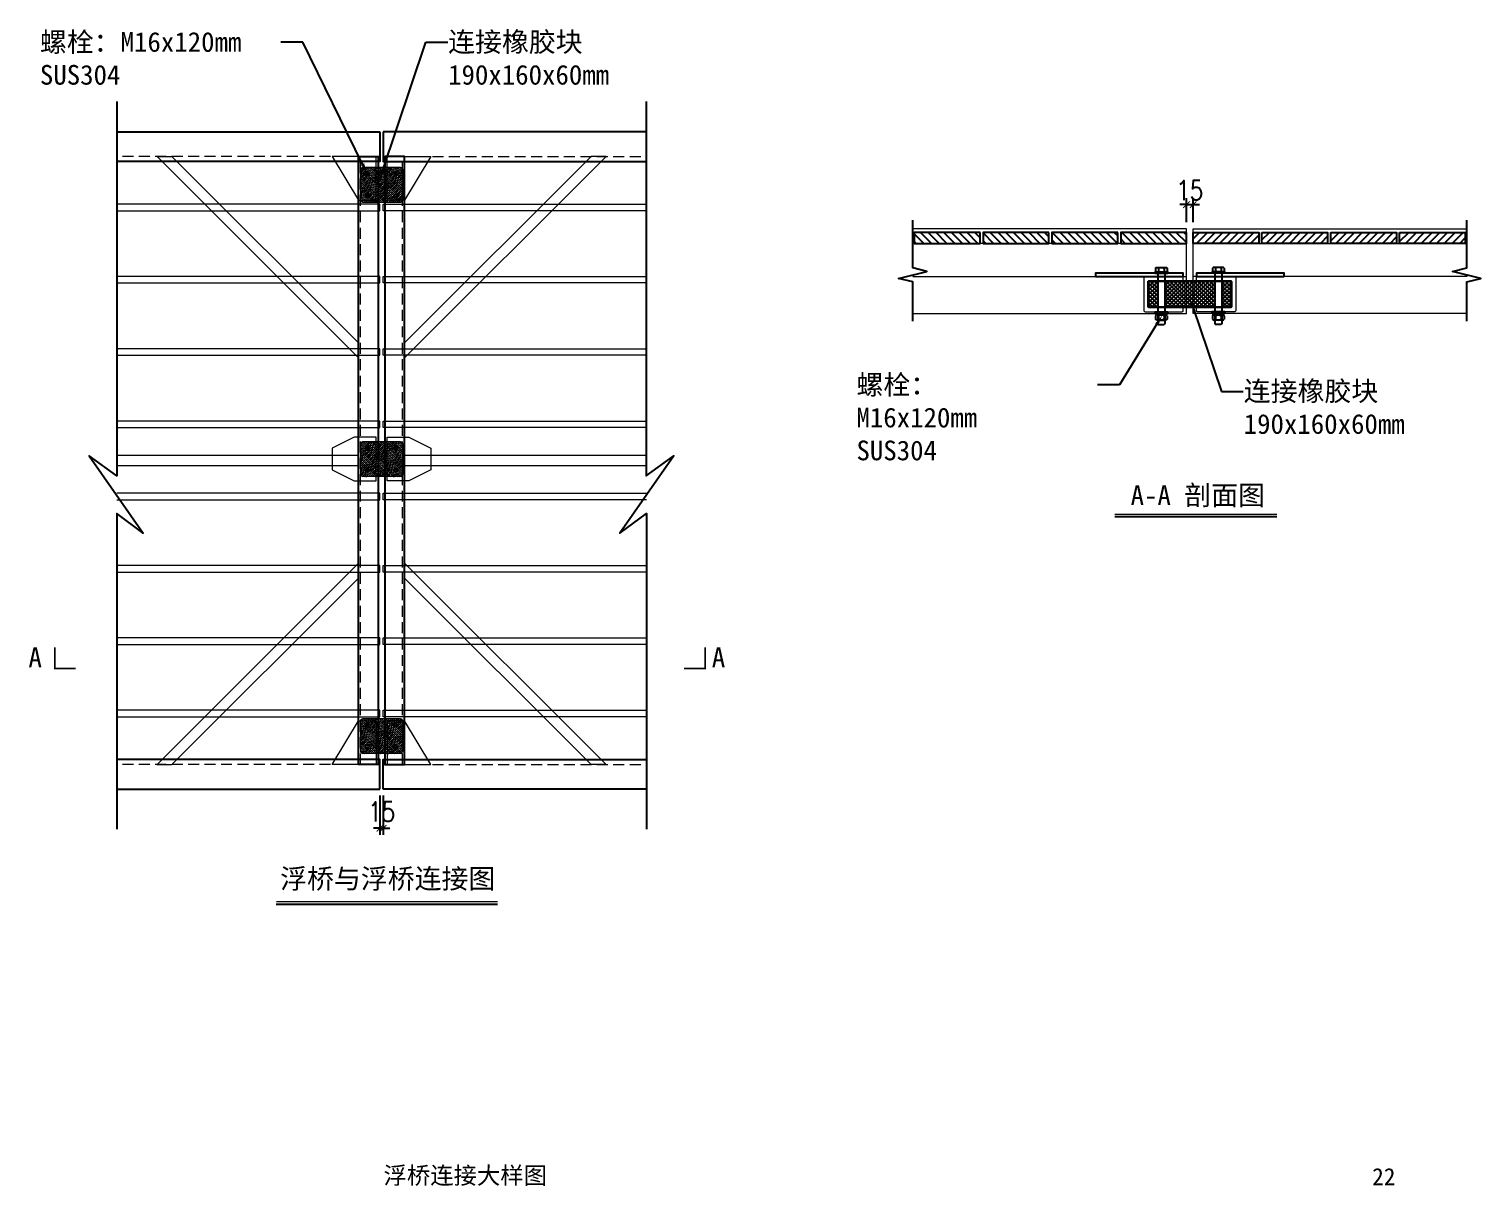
# Model space of a CAD drawing. Header units: millimetres. Extents: x 11827 to 862553, y 15071 to 134256.
# Drawn here: x 858313 to 862553, y 96429 to 99809 of the extents above; entities that cross this region are included whole.
import ezdxf
from ezdxf import colors
from ezdxf.entities.mleader import LeaderData, LeaderLine
from ezdxf.enums import TextEntityAlignment as Align
from ezdxf.math import Vec2, Vec3

# ---------------------------------------------------------------- set-up
doc = ezdxf.new("R2010")
doc.units = ezdxf.units.MM
doc.linetypes.add('CENTER', pattern=[2, 1.25, -0.25, 0.25, -0.25])
doc.linetypes.add('HIDDEN', pattern=[0.375, 0.25, -0.125])
for name, color, linetype in [('00打印图框', 255, 'Continuous'), ('hjh螺丝', 7, 'Continuous'), ('hjh连接橡胶块', 150, 'Continuous'), ('HR-dimension', 9, 'Continuous'), ('标注', 9, 'Continuous'), ('连接端梁', 130, 'Continuous'), ('铺板', 42, 'Continuous')]:
    doc.layers.add(name, color=color, linetype=linetype)
for name, color, linetype, lineweight in [('加强板', 140, 'Continuous', 18), ('图框', 7, 'Continuous', 13), ('文本', 3, 'Continuous', 13), ('橡胶块', 30, 'Continuous', 9), ('虚线', 8, 'Continuous', 0), ('铝型材', 7, 'Continuous', 13), ('铝斜撑', 241, 'Continuous', 9), ('铝龙骨', 7, 'Continuous', 9)]:
    doc.layers.add(name, color=color, linetype=linetype, lineweight=lineweight)
doc.styles.add('Arial', font='')
doc.styles.add('HZTXT', font='txtw.shx', dxfattribs={"width": 0.8, "bigfont": 'hztxtw.shx'})
doc.styles.add('宋体', font='')
doc.styles.get('Arial').set_extended_font_data('STXihei')
doc.styles.get('宋体').set_extended_font_data('SimSun')
doc.dimstyles.new('DIM-30', dxfattribs={"dimscale": 30, "dimtxt": 3, "dimasz": 1, "dimexe": 1, "dimexo": 1, "dimgap": 1, "dimtad": 1, "dimdec": 1, "dimdsep": 46, "dimtxsty": 'HZTXT', "dimblk": 'ARCHTICK', "dimcen": 0, "dimdle": 1, "dimclrd": 8, "dimclre": 8, "dimclrt": 2, "dimadec": 1, "dimazin": 0, "dimtfac": 1, "dimtdec": 1, "dimtix": 1, "dimtmove": 2, "dimatfit": 3, "dimldrblk": 'ARCHTICK', "dimfxl": 15, "dimtolj": 1, "dimtzin": 0, "dimarcsym": 1})
pattern_1 = [(135, (-150147.14, -546133.318), (-17.6776695, -17.6776695), [])]

# ---------------------------------------------------------------- blocks, each defined once
blk = doc.blocks.new('连接加强板')
at = {"layer": '加强板', "color": 5}
blk.add_lwpolyline([(-194915.5, -558.8), (-194915.5, -358.8), (-195115.5, -478.8), (-195115.5, -558.8)], close=True, dxfattribs=at)
for centre in [(-195095.5, -518.8), (-194995.5, -518.8)]:
    blk.add_circle(centre, 9, dxfattribs=at)
blk = doc.blocks.new('加强板2')
at = {"layer": '加强板'}
blk.add_lwpolyline([(-1925888, 5795952.8), (-1925788, 5795952.8), (-1925688, 5795902.8), (-1925688, 5795802.8), (-1925788, 5795752.8), (-1925888, 5795752.8), (-1925888, 5795952.8)], dxfattribs=at)
for centre in [(-1925848, 5795902.8), (-1925848, 5795802.8)]:
    blk.add_circle(centre, 9, dxfattribs=at)
blk = doc.blocks.new('_ArchTick')
at = {"color": 0, "linetype": 'ByBlock', "lineweight": 100, "const_width": 0.15}
blk.add_lwpolyline([(-0.5, -0.5), (0.5, 0.5)], dxfattribs=at)
blk = doc.blocks.new('*D1211')
at = {"color": 8, "lineweight": -2, "transparency": 16777216}
for p, q in [((3415022.5, -534585.3), (3414992.5, -534585.3)), ((3415022.5, -534665.9), (3415022.5, -534555.3)), ((3415022.5, -534585.3), (3415052.5, -534585.3)), ((3415052.5, -534665.9), (3415052.5, -534555.3)), ((3415052.5, -534585.3), (3415082.5, -534585.3))]:
    blk.add_line(p, q, dxfattribs=at)
at = {"layer": 'Defpoints', "color": 0, "transparency": 16777216}
for p in [(3415052.5, -534585.3), (3415022.5, -534695.9), (3415052.5, -534695.9)]:
    blk.add_point(p, dxfattribs=at)
at = {"color": 8, "lineweight": -2, "transparency": 16777216, "xscale": 30, "yscale": 30, "zscale": 30}
blk.add_blockref('_ArchTick', (3415022.5, -534585.3), dxfattribs=at)
at = {"color": 8, "lineweight": -2, "transparency": 16777216, "xscale": 30, "yscale": 30, "zscale": 30, "rotation": 180}
blk.add_blockref('_ArchTick', (3415052.5, -534585.3), dxfattribs=at)
at = {"color": 2, "transparency": 16777216, "insert": (3415037.5, -534519.9), "char_height": 90, "attachment_point": 5, "style": 'HZTXT'}
blk.add_mtext('\\A1;15', dxfattribs=at)
blk = doc.blocks.new('*U1203')
at = {"layer": '铝龙骨', "color": 252}
blk.add_lwpolyline([(-600.4, -15), (600.4, -15), (600.4, 15), (-600.4, 15)], dxfattribs=at)
blk = doc.blocks.new('*U1204')
at = {"color": 0, "linetype": 'ByBlock', "lineweight": -2, "transparency": 16777216}
for p in [(0, 2310), (0, 1980), (0, 1650), (0, 1320), (0, 990), (0, 660), (0, 330), (0, 0)]:
    blk.add_blockref('*U1203', p, dxfattribs=at)
blk = doc.blocks.new('*U1205')
at = {"layer": '铝龙骨', "color": 252}
blk.add_lwpolyline([(-600.4, -15), (600.4, -15), (600.4, 15), (-600.4, 15)], dxfattribs=at)
blk = doc.blocks.new('*U1206')
at = {"color": 0, "linetype": 'ByBlock', "lineweight": -2, "transparency": 16777216}
for p in [(0, 2310), (0, 1980), (0, 1650), (0, 1320), (0, 990), (0, 660), (0, 330), (0, 0)]:
    blk.add_blockref('*U1205', p, dxfattribs=at)
blk = doc.blocks.new('橡胶块')
h = blk.add_hatch()
h.set_pattern_fill('ANSI36', color=2, scale=2)
h.paths.add_polyline_path([(0, 70, 0.41421356), (-10, 80), (-180, 80, 0.41421356), (-190, 70), (-190, -70, 0.41421356), (-180, -80), (-10, -80, 0.41421356), (0, -70)])
h.paths.add_polyline_path([(-166.93, 50, -1), (-153.07, 50, -1)], flags=16)
h.paths.add_polyline_path([(-153.07, -50, -1), (-166.93, -50, -1)], flags=16)
h.paths.add_polyline_path([(-36.93, 50, -1), (-23.07, 50, -1)], flags=16)
h.paths.add_polyline_path([(-23.07, -50, -1), (-36.93, -50, -1)], flags=16)
at = {"layer": '橡胶块', "color": 1, "linetype": 'CENTER', "ltscale": 0.36}
for p, q in [((-167.623, 50), (-152.377, 50)), ((-160, 42.377), (-160, 57.623)), ((-22.377, 50), (-37.623, 50)), ((-30, 42.377), (-30, 57.623)), ((-167.623, -50), (-152.377, -50)), ((-160, -42.377), (-160, -57.623)), ((-22.377, -50), (-37.623, -50)), ((-30, -42.377), (-30, -57.623))]:
    blk.add_line(p, q, dxfattribs=at)
at = {"layer": '橡胶块', "color": 2}
blk.add_lwpolyline([(0, 70), (0, -70, -0.41421356), (-10, -80), (-180, -80, -0.41421356), (-190, -70), (-190, 70, -0.41421356), (-180, 80), (-10, 80, -0.41421356)], format="xyb", close=True, dxfattribs=at)
at = {"layer": '橡胶块', "color": 5}
for centre in [(-160, 50), (-30, 50), (-160, -50), (-30, -50)]:
    blk.add_circle(centre, 6.93, dxfattribs=at)
blk = doc.blocks.new('*D1201')
at = {"color": 8, "lineweight": -2, "transparency": 16777216}
for p, q in [((3411342, -537282.9), (3411342, -537461.4)), ((3411357, -537282.9), (3411357, -537461.4)), ((3411342, -537431.4), (3411312, -537431.4)), ((3411342, -537431.4), (3411357, -537431.4)), ((3411357, -537431.4), (3411387, -537431.4))]:
    blk.add_line(p, q, dxfattribs=at)
at = {"layer": 'Defpoints', "color": 0, "transparency": 16777216}
for p in [(3411342, -537252.9, 0), (3411357, -537252.9, 0), (3411357, -537431.4)]:
    blk.add_point(p, dxfattribs=at)
at = {"color": 8, "lineweight": -2, "transparency": 16777216, "xscale": 30, "yscale": 30, "zscale": 30}
blk.add_blockref('_ArchTick', (3411342, -537431.4), dxfattribs=at)
at = {"color": 8, "lineweight": -2, "transparency": 16777216, "xscale": 30, "yscale": 30, "zscale": 30, "rotation": 180}
blk.add_blockref('_ArchTick', (3411357, -537431.4), dxfattribs=at)
at = {"color": 2, "transparency": 16777216, "insert": (3411349.5, -537356.4), "char_height": 90, "attachment_point": 5, "style": 'HZTXT'}
blk.add_mtext('\\A1;15', dxfattribs=at)
blk = doc.blocks.new('m161')
at = {"layer": 'hjh螺丝'}
for points in [[(2, 13.1, 0.611769), (2, 6.5, 0.611769)], [(2, 6.6, 0.305859), (2, -6.5, 0.305859)], [(110.1, 6.5, -0.61177), (110.1, 13.1, -0.61177)], [(110.1, -6.5, -0.305858), (110.1, 6.6, -0.305858)], [(118.1, 6.5, 0.61177), (118.1, 13.1, 0.61177)], [(118.1, -6.5, 0.305858), (118.1, 6.6, 0.305858)], [(2, -6.5, 0.611769), (2, -13.1, 0.611769)], [(110.1, -13.1, -0.61177), (110.1, -6.5, -0.61177)], [(118.1, -13.1, 0.61177), (118.1, -6.5, 0.61177)]]:
    blk.add_lwpolyline(points, format="xyb", dxfattribs=at)
for points in [[(0, 9.8), (0, -9.8)], [(2, 13.1), (10, 13.1)], [(2, 6.5), (10, 6.5)], [(10, 15), (10, -15)], [(10, 15), (13, 15)], [(10, 13.1), (10, -13.1)], [(13, 15), (13, -15)], [(13, 8), (128.5, 8)], [(101, 15), (104, 15)], [(101, 15), (101, -15)], [(104, 15), (104, -15)], [(104, 12.1), (108.1, 12.1)], [(104, 0), (108.1, 4.1)], [(104, -4.1), (108.1, 0)], [(108.1, 9.8), (108.1, -9.8)], [(110.1, 13.1), (118.1, 13.1)], [(110.1, 6.5), (118.1, 6.5)], [(120.1, 9.8), (120.1, -9.8)], [(128.5, 8), (130, 6.5)], [(130, 6.5), (130, -6.5)], [(2, -6.5), (10, -6.5)], [(2, -13.1), (10, -13.1)], [(10, -15), (13, -15)], [(13, -8), (128.5, -8)], [(101, -15), (104, -15)], [(104, -12.1), (108.1, -12.1)], [(110.1, -6.5), (118.1, -6.5)], [(110.1, -13.1), (118.1, -13.1)], [(128.5, -8), (130, -6.5)]]:
    blk.add_lwpolyline(points, dxfattribs=at)
blk.add_lwpolyline([(108.1, 12.1), (104, 12.1), (104, -12.1), (108.1, -12.1)], close=True, dxfattribs=at)
blk = doc.blocks.new('llk')
at = {"layer": 'hjh连接橡胶块'}
h = blk.add_hatch(dxfattribs=at)
h.set_pattern_fill('ANSI37', color=256, scale=2)
h.paths.add_polyline_path([(-74, 60), (-93, 60, 0.414214), (-95, 58), (-95, 2, 0.414214), (-93, 0), (-74, 0)])
h.paths.add_polyline_path([(56, 60), (-56, 60), (-56, 0), (56, 0)])
h.paths.add_polyline_path([(95, 58, 0.414214), (93, 60), (74, 60), (74, 0), (93, 0, 0.414214), (95, 2)])
blk.add_lwpolyline([(-93, 60), (93, 60, -0.414214), (95, 58), (95, 2, -0.414214), (93, 0), (-93, 0, -0.414214), (-95, 2), (-95, 58, -0.414214)], format="xyb", close=True, dxfattribs=at)
for points in [[(-74, 60), (-74, 0)], [(-56, 60), (-56, 0)], [(56, 60), (56, 0)], [(74, 60), (74, 0)]]:
    blk.add_lwpolyline(points, dxfattribs=at)
blk = doc.blocks.new('*U1207')
at = {"layer": '铺板'}
h = blk.add_hatch(dxfattribs=at)
h.set_pattern_fill('ANSI31', color=234, scale=200, angle=90, style=0)
h.set_pattern_definition(pattern_1)
h.paths.add_polyline_path([(150, 25), (-150, 25), (-150, -25), (150, -25)])
at = {"layer": '铺板', "color": 234, "elevation": 0}
blk.add_lwpolyline([(150, 25), (-150, 25), (-150, -25), (150, -25)], close=True, dxfattribs=at)
blk = doc.blocks.new('*U1208')
at = {"color": 0, "linetype": 'ByBlock', "lineweight": -2, "transparency": 16777216}
for p in [(0, 0), (314, 0), (628, 0), (942, 0)]:
    blk.add_blockref('*U1207', p, dxfattribs=at)
blk = doc.blocks.new('*U1209')
at = {"layer": '铺板'}
h = blk.add_hatch(dxfattribs=at)
h.set_pattern_fill('ANSI31', color=234, scale=200, angle=90, style=0)
h.set_pattern_definition(pattern_1)
h.paths.add_polyline_path([(150, 25), (-150, 25), (-150, -25), (150, -25)])
at = {"layer": '铺板', "color": 234, "elevation": 0}
blk.add_lwpolyline([(150, 25), (-150, 25), (-150, -25), (150, -25)], close=True, dxfattribs=at)
blk = doc.blocks.new('*U1210')
at = {"color": 0, "linetype": 'ByBlock', "lineweight": -2, "transparency": 16777216}
for p in [(0, 0), (314, 0), (628, 0), (942, 0)]:
    blk.add_blockref('*U1209', p, dxfattribs=at)
blk = doc.blocks.new('njsnjf')
for p, q in [((3414694.75, -536009.42), (3415435.18, -536009.42)), ((3410868.94, -537777.9), (3411878.74, -537777.9))]:
    blk.add_line(p, q)
at = {"color": 7, "elevation": 0}
for points in [[(3410141.97, -534114.5), (3410141.97, -535822.33), (3410015.75, -535731.91), (3410262.26, -536085.05), (3410141.15, -535995.25), (3410141.15, -537435.88)], [(3412556.97, -534114.5), (3412556.97, -535822.33), (3412683.19, -535731.91), (3412436.68, -536085.05), (3412557.79, -535995.25), (3412557.79, -537435.88)]]:
    blk.add_lwpolyline(points, dxfattribs=at)
at = {"color": 3, "elevation": 0}
for points in [[(3411341.97, -534252.91), (3411341.97, -534387.91), (3410141.97, -534387.91)], [(3410141.97, -534252.91), (3411341.97, -534252.91)], [(3411356.97, -534252.91), (3411356.97, -534387.91), (3412556.97, -534387.91)], [(3412556.97, -534252.91), (3411356.97, -534252.91)], [(3411341.97, -537252.91), (3411341.97, -537117.91), (3410141.15, -537117.91)], [(3411356.97, -537252.91), (3411356.97, -537117.91), (3412557.79, -537117.91)], [(3410141.15, -537252.91), (3411341.97, -537252.91)], [(3412557.79, -537252.91), (3411356.97, -537252.91)]]:
    blk.add_lwpolyline(points, dxfattribs=at)
at = {"color": 8, "elevation": 0}
for points in [[(3413773.5, -535116.96), (3413773.5, -534938.29), (3413708.87, -534922.13), (3413838.12, -534889.82), (3413773.5, -534873.67), (3413773.5, -534656.14)], [(3416301.5, -535116.96), (3416301.5, -534938.29), (3416366.13, -534922.13), (3416236.88, -534889.82), (3416301.5, -534873.67), (3416301.5, -534656.14)]]:
    blk.add_lwpolyline(points, dxfattribs=at)
at = {"elevation": 0}
for points in [[(3415007.5, -534913.87), (3415007.5, -534897.87), (3414967.5, -534897.87), (3414607.5, -534897.87), (3414607.5, -534913.87), (3415007.5, -534913.87)], [(3415467.5, -534913.87), (3415467.5, -534897.87), (3415427.5, -534897.87), (3415067.5, -534897.87), (3415067.5, -534913.87), (3415467.5, -534913.87)]]:
    blk.add_lwpolyline(points, dxfattribs=at)
at = {"const_width": 5.4}
for points in [[(3414694.75, -535998.62), (3415435.18, -535998.62)], [(3410868.94, -537767.1), (3411878.74, -537767.1)]]:
    blk.add_lwpolyline(points, dxfattribs=at)
at = {"const_width": 7.68, "elevation": 0}
for points in [[(3409858.12, -536606.18), (3409858.12, -536702.18), (3409954.12, -536702.18)], [(3412825.81, -536606.18), (3412825.81, -536702.18), (3412729.81, -536702.18)]]:
    blk.add_lwpolyline(points, dxfattribs=at)
at = {"layer": '图框', "color": 8, "elevation": 0}
for points in [[(3413773.5, -534938.29), (3413773.5, -535081.91), (3415022.5, -535081.91), (3415022.5, -534695.87), (3413773.5, -534695.87), (3413773.5, -534873.67)], [(3416301.5, -534938.29), (3416301.5, -535081.91), (3415052.5, -535081.91), (3415052.5, -534695.87), (3416301.5, -534695.87), (3416301.5, -534873.67)], [(3413773.5, -534905.98), (3413773.5, -534913.87), (3415022.5, -534913.87), (3415022.5, -534761.87), (3413773.5, -534761.87), (3413773.5, -534873.67)], [(3416301.5, -534905.98), (3416301.5, -534913.87), (3415052.5, -534913.87), (3415052.5, -534761.87), (3416301.5, -534761.87), (3416301.5, -534873.67)]]:
    blk.add_lwpolyline(points, dxfattribs=at)
at = {"layer": '虚线', "color": 1, "linetype": 'HIDDEN', "ltscale": 200}
for p, q in [((3411341.97, -534364.91, 0), (3410141.97, -534364.91, 0)), ((3411253.47, -537140.91, 0), (3411253.47, -534364.91, 0)), ((3411356.97, -534364.91, 0), (3412556.97, -534364.91, 0)), ((3411445.47, -537140.91, 0), (3411445.47, -534364.91, 0)), ((3411341.97, -537140.91, 0), (3410141.15, -537140.91, 0)), ((3411356.97, -537140.91, 0), (3412557.79, -537140.91, 0))]:
    blk.add_line(p, q, dxfattribs=at)
at = {"layer": '连接端梁', "elevation": 0}
for points in [[(3411334.47, -534364.91), (3411334.47, -537140.91), (3411244.47, -537140.91), (3411244.47, -534364.91)], [(3411364.47, -534364.91), (3411364.47, -537140.91), (3411454.47, -537140.91), (3411454.47, -534364.91)]]:
    blk.add_lwpolyline(points, close=True, dxfattribs=at)
at = {"layer": '铝型材', "color": 230, "linetype": 'ByBlock', "elevation": 0}
for points in [[(3414909.29, -534913.98), (3414907.92, -534914.82, -0.2816376), (3414907.08, -534914.82), (3414905.71, -534913.98, 0.1164338), (3414905.26, -534913.87), (3414833.5, -534913.87, 0.4142136), (3414827.5, -534919.87), (3414827.5, -535067.87, 0.4142136), (3414833.5, -535073.87), (3414905.26, -535073.87, 0.1164338), (3414905.71, -535073.77), (3414907.08, -535072.93, -0.2816376), (3414907.92, -535072.93), (3414909.29, -535073.77, 0.1164338), (3414909.74, -535073.87), (3415002.5, -535073.87, 0.4142136), (3415007.5, -535068.87), (3415007.5, -535058.87, 0.4142136), (3415002.5, -535053.87), (3414847.5, -535053.87, -0.4142136), (3414845.5, -535051.87), (3414845.5, -534935.87, -0.4142136), (3414847.5, -534933.87), (3415002.5, -534933.87, 0.4142136), (3415007.5, -534928.87), (3415007.5, -534918.87, 0.4142136), (3415002.5, -534913.87), (3414909.74, -534913.87, 0.1164338)], [(3415165.71, -534913.98), (3415167.08, -534914.82, 0.2816376), (3415167.92, -534914.82), (3415169.29, -534913.98, -0.1164338), (3415169.74, -534913.87), (3415241.5, -534913.87, -0.4142136), (3415247.5, -534919.87), (3415247.5, -535067.87, -0.4142136), (3415241.5, -535073.87), (3415169.74, -535073.87, -0.1164338), (3415169.29, -535073.77), (3415167.92, -535072.93, 0.2816376), (3415167.08, -535072.93), (3415165.71, -535073.77, -0.1164338), (3415165.26, -535073.87), (3415072.5, -535073.87, -0.4142136), (3415067.5, -535068.87), (3415067.5, -535058.87, -0.4142136), (3415072.5, -535053.87), (3415227.5, -535053.87, 0.4142136), (3415229.5, -535051.87), (3415229.5, -534935.87, 0.4142136), (3415227.5, -534933.87), (3415072.5, -534933.87, -0.4142136), (3415067.5, -534928.87), (3415067.5, -534918.87, -0.4142136), (3415072.5, -534913.87), (3415165.26, -534913.87, -0.1164338)]]:
    blk.add_lwpolyline(points, format="xyb", close=True, dxfattribs=at)
at = {"layer": '铝斜撑', "color": 252}
for points, elevation in [([(3410393.08, -534364.91), (3411244.47, -535216.3), (3411244.47, -535284.18), (3410325.2, -534364.91)], 0), ([(3412305.86, -534364.91), (3411454.47, -535216.3), (3411454.47, -535284.18), (3412373.74, -534364.91)], 0), ([(3411244.47, -535776.91), (3410141.97, -535776.91), (3410141.97, -535728.91), (3411244.47, -535728.91)], 1675.31), ([(3412556.97, -535776.91), (3411454.47, -535776.91), (3411454.47, -535728.91), (3412556.97, -535728.91)], 0), ([(3410393.08, -537140.91), (3411244.47, -536289.52), (3411244.47, -536221.64), (3410325.2, -537140.91)], 0), ([(3412305.86, -537140.91), (3411454.47, -536289.52), (3411454.47, -536221.64), (3412373.74, -537140.91)], 0)]:
    blk.add_lwpolyline(points, close=True, dxfattribs=dict(at, elevation=elevation))
at = {"color": 2, "rotation": 90.00000000000001}
blk.add_blockref('连接加强板', (3410765.67, -339449.45, 0), dxfattribs=at)
at = {"color": 2, "xscale": -1, "rotation": 270}
blk.add_blockref('连接加强板', (3411933.27, -339449.45, 0), dxfattribs=at)
for name, p in [('*U1204', (3410741.56, -536907.91, 0)), ('*U1208', (3413930.5, -534736.87, 0))]:
    blk.add_blockref(name, p)
at = {"xscale": -1}
for name, p in [('*U1206', (3411957.38, -536907.91, 0)), ('*U1210', (3416144.5, -534736.87, 0))]:
    blk.add_blockref(name, p, dxfattribs=at)
at = {"color": 2, "xscale": -1}
blk.add_blockref('加强板2', (1485436.44, -6331599.25), dxfattribs=at)
at = {"color": 2}
blk.add_blockref('加强板2', (5337262.49, -6331599.25), dxfattribs=at)
at = {"layer": 'hjh螺丝', "yscale": 2, "zscale": 2}
for p, xscale, rotation in [((3414907.52, -534871.87, 0), -2, 90), ((3415167.48, -534871.87, 0), 2, 270)]:
    blk.add_blockref('m161', p, dxfattribs=dict(at, xscale=xscale, rotation=rotation))
at = {"layer": 'hjh连接橡胶块', "yscale": 2, "zscale": 2}
for xscale in [2, -2]:
    blk.add_blockref('llk', (3415037.5, -535053.87, 0), dxfattribs=dict(at, xscale=xscale))
at = {"layer": '加强板', "xscale": -1, "rotation": 90}
blk.add_blockref('连接加强板', (3410765.67, -732056.37, 0), dxfattribs=at)
at = {"layer": '加强板', "rotation": 270}
blk.add_blockref('连接加强板', (3411933.27, -732056.37, 0), dxfattribs=at)
at = {"layer": '橡胶块'}
for p in [(3411444.47, -534494.91, 0), (3411444.47, -535746.4), (3411444.47, -537010.91, 0)]:
    blk.add_blockref('橡胶块', p, dxfattribs=at)
at = {"style": 'Arial'}
for p in [(3409738.33, -536651.54, 0), (3412856.45, -536651.54, 0)]:
    blk.add_text('A', height=90, dxfattribs=at).set_placement(p, align=Align.MIDDLE_LEFT)
at = {"char_height": 90, "attachment_point": 5, "line_spacing_factor": 2, "style": 'Arial'}
for s, insert in [('A-A {\\fSimSun|b0|i0|c134|p2;剖面图}', (3415074.12, -535916.69)), ('浮桥与浮桥连接图', (3411377.77, -537666.92))]:
    blk.add_mtext(s, dxfattribs=dict(at, insert=insert))
dim = blk.add_linear_dim(base=(3415052.5, -534585.31, 0), p1=(3415022.5, -534695.87, 0), p2=(3415052.5, -534695.87, 0), text='15', dimstyle='DIM-30')
dim.commit()
dim.dimension.update_dxf_attribs({"geometry": '*D1211', "text_midpoint": (3415037.5, -534519.92, 0), "dimtype": 160})
dim = blk.add_linear_dim(base=(3411356.97, -537431.37), p1=(3411341.97, -537252.91, 0), p2=(3411356.97, -537252.91, 0), dimstyle='DIM-30')
dim.commit()
dim.dimension.update_dxf_attribs({"geometry": '*D1201', "text_midpoint": (3411349.47, -537356.37)})
at = {"layer": '标注', "color": 6}
ml = blk.add_multileader_mtext('Standard', dxfattribs=at)
ml.set_content('{\\fSimSun|b0|i0|c134|p2;螺栓：}M16x120mm\\PSUS304', color=6, style='Arial')
ml.set_leader_properties(color=9)
ml.build(insert=Vec2(0, 0))
ml.multileader.update_dxf_attribs({"dogleg_length": 100, "arrow_head_size": 50})
ctx = ml.context
ctx.base_point, ctx.char_height, ctx.arrow_head_size, ctx.plane_origin = Vec3(3409788.44, -533843.7, 0), 90, 50, Vec3(3408930.31, 775827.32, 0)
notes = []
notes.append((ctx, [(1, (1, 1, 0), (3410990.06, -533843.7, 0), (-1, 0), 100, [(0, [(3411284.47, -534444.91, 0)], 0, [])])]))
ctx.mtext.insert, ctx.mtext.width, ctx.mtext.defined_height, ctx.mtext.flow_direction = Vec3(3409790.44, -533797.62, 0), 1395.2726, 336.84, 5
ml = blk.add_multileader_mtext('Standard', dxfattribs=at)
ml.set_content('{\\fSimSun|b0|i0|c134|p2;连接橡胶块\\P}190x160x60mm', color=6, style='Arial')
ml.set_leader_properties(color=9)
ml.build(insert=Vec2(0, 0))
ml.multileader.update_dxf_attribs({"dogleg_length": 100, "arrow_head_size": 50})
ctx = ml.context
ctx.base_point, ctx.char_height, ctx.arrow_head_size, ctx.plane_origin = Vec3(3411651.21, -533843.52, 0), 90, 50, Vec3(3413092.8, -1842704.62, 0)
notes.append((ctx, [(0, (1, 1, 0), (3411551.21, -533843.52, 0), (1, 0), 100, [(0, [(3411337.91, -534480.59, 0)], 0, [])])]))
ctx.mtext.insert, ctx.mtext.width, ctx.mtext.defined_height, ctx.mtext.flow_direction = Vec3(3411653.21, -533797.43, 0), 972.6157, 373.79, 5
ml = blk.add_multileader_mtext('Standard', dxfattribs=at)
ml.set_content('{\\fSimSun|b0|i0|c134|p2;连接橡胶块\\P}190x160x60mm', color=6, style='Arial')
ml.set_leader_properties(color=9)
ml.build(insert=Vec2(0, 0))
ml.multileader.update_dxf_attribs({"dogleg_length": 100, "arrow_head_size": 50})
ctx = ml.context
ctx.base_point, ctx.char_height, ctx.arrow_head_size, ctx.plane_origin = Vec3(3415281.48, -535437.46, 0), 90, 50, Vec3(3416658.19, -1844607.21, 0)
notes.append((ctx, [(0, (1, 1, 0), (3415181.48, -535437.46, 0), (1, 0), 100, [(0, [(3415036.16, -535009.01, 0)], 0, [])])]))
ctx.mtext.insert, ctx.mtext.width, ctx.mtext.defined_height, ctx.mtext.flow_direction = Vec3(3415283.48, -535391.37, 0), 1000, 413.74, 5
ml = blk.add_multileader_mtext('Standard', dxfattribs=at)
ml.set_content('{\\fSimSun|b0|i0|c134|p2;螺栓：}M16x120mm\\PSUS304', color=6, style='Arial')
ml.set_leader_properties(color=9)
ml.build(insert=Vec2(0, 0))
ml.multileader.update_dxf_attribs({"dogleg_length": 100, "arrow_head_size": 50})
ctx = ml.context
ctx.base_point, ctx.char_height, ctx.arrow_head_size, ctx.plane_origin = Vec3(3413514.48, -535408.17, 0), 90, 50, Vec3(3412656.35, 773954.21, 0)
notes.append((ctx, [(1, (1, 1, 0), (3414716.1, -535408.17, 0), (-1, 0), 100, [(0, [(3414912.35, -535090.42, 0)], 0, [])])]))
ctx.mtext.insert, ctx.mtext.width, ctx.mtext.defined_height, ctx.mtext.flow_direction = Vec3(3413516.48, -535362.09, 0), 1306.296, 369.27, 5
for ctx, leaders in notes:
    for number, flags, end, landing, length, lines in leaders:
        leader = LeaderData()
        leader.index, (leader.has_last_leader_line, leader.has_dogleg_vector, leader.attachment_direction) = number, flags
        leader.last_leader_point, leader.dogleg_vector, leader.dogleg_length = Vec3(end), Vec3(landing), length
        for number, points, colour, breaks in lines:
            line = LeaderLine()
            line.index, line.vertices, line.color, line.breaks = number, Vec3.list(points), colors.encode_raw_color(colour), breaks
            leader.lines.append(line)
        ctx.leaders.append(leader)

msp = doc.modelspace()

# ---------------------------------------------------------------- block references
at = {"layer": 'HR-dimension', "xscale": 0.6400000000000001, "yscale": 0.6400000000000001, "zscale": 0.6400000000000001}
msp.add_blockref('njsnjf', (-1323921.22, 441430.58), dxfattribs=at)

# ---------------------------------------------------------------- texts
at = {"layer": '00打印图框', "color": 6, "insert": (859348.2, 96485.15, 0), "char_height": 50, "width": 543.8065, "attachment_point": 1, "style": 'Arial'}
msp.add_mtext('{\\fSimSun|b0|i0|c134|p2;浮桥连接大样图}', dxfattribs=at)
at = {"layer": '文本', "style": '宋体'}
msp.add_text('22', height=50, dxfattribs=at).set_placement((862235.3, 96456.51, 0), align=Align.MIDDLE_LEFT)

doc.saveas('drawing.dxf')
